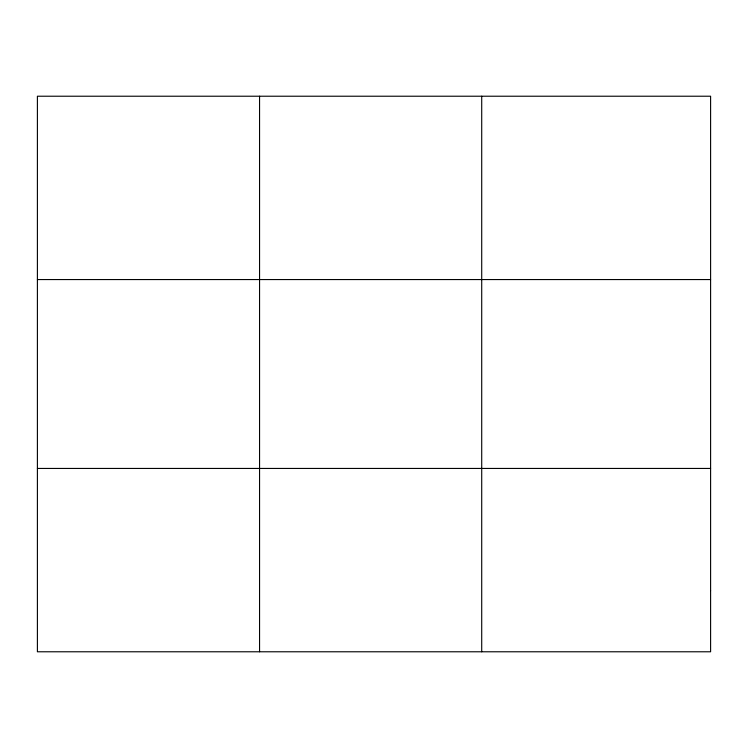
<?xml version="1.0" encoding="UTF-8"?>
<svg xmlns="http://www.w3.org/2000/svg" width="748" height="748" viewBox="0 0 748 748"><rect width="100%" height="100%" fill="white"/><g stroke="black" fill="none" stroke-linecap="round" stroke-linejoin="round"><path stroke-width="1.12" d="M259.556 96.221L259.556 651.779M481.712 96.221L481.712 651.779M37.4 279.556L710.6 279.556M37.4 468.444L710.6 468.444M710.6 590.668L710.6 651.779L37.4 651.779L37.4 96.221L710.6 96.221L710.6 590.668"/></g></svg>
